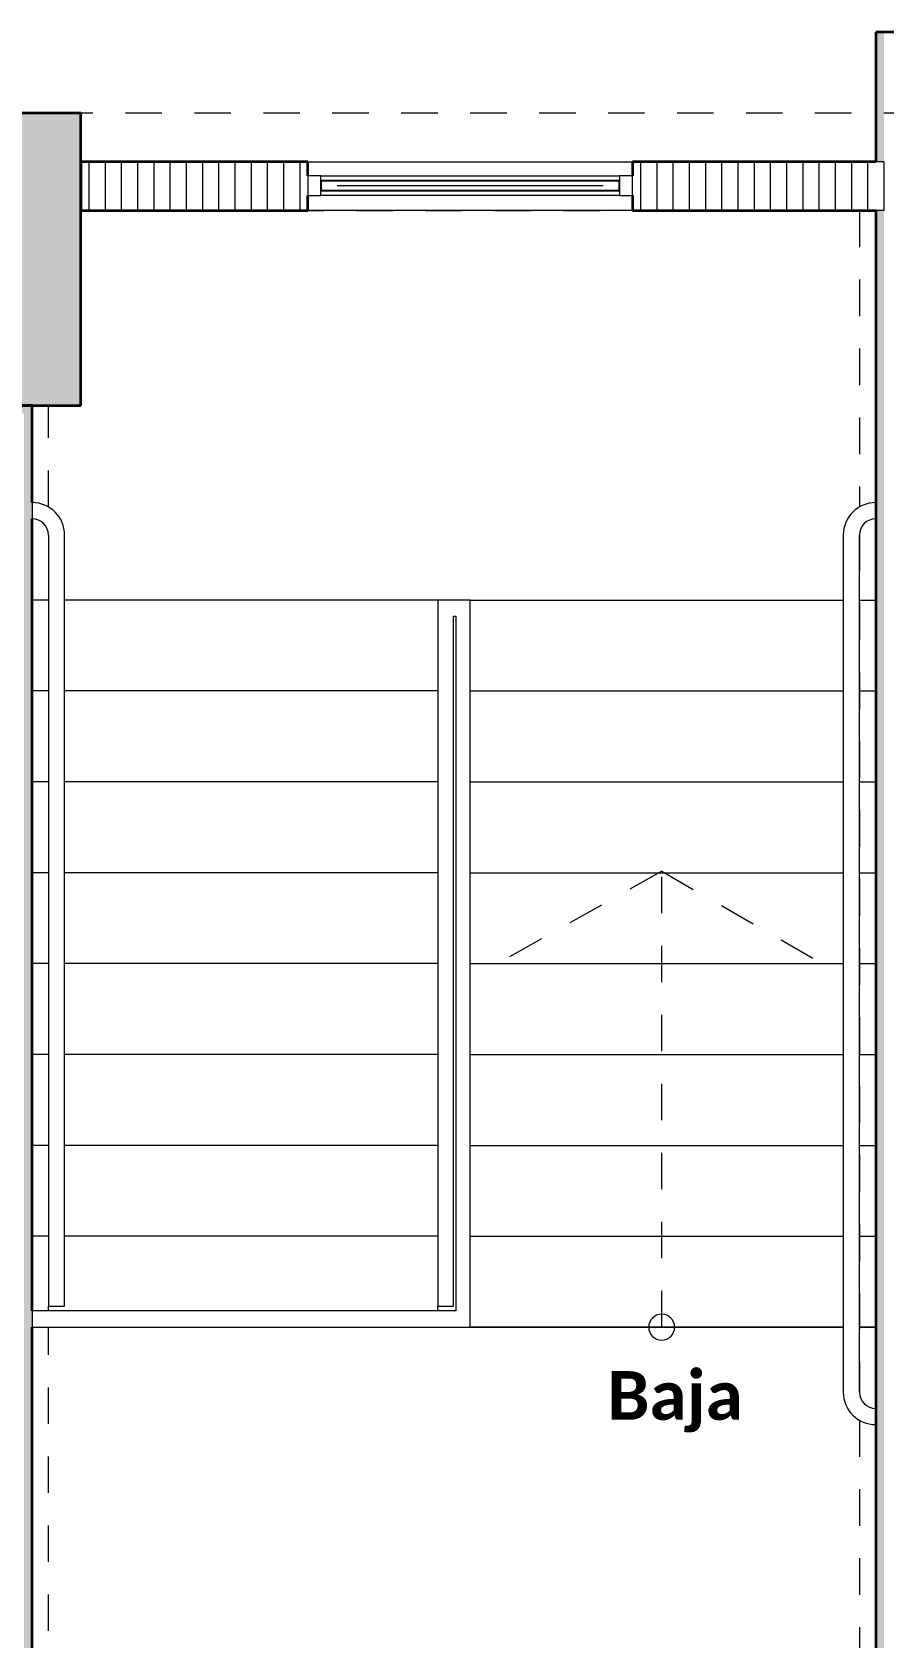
# Model space of a CAD drawing. Header units: metres. Extents: x -144 to 1000, y -717 to 29.
# Drawn here: x 837.008 to 839.633, y -553.066 to -548.119 of the extents above; entities that cross this region are included whole.
import ezdxf

# ---------------------------------------------------------------- set-up
doc = ezdxf.new("R2010")
doc.units = ezdxf.units.M
doc.linetypes.add('basculante modificado', pattern=[0.18, 0.1125, -0.0675])
doc.layers.get('0').update_dxf_attribs({"color": 1})
for name, color, linetype, lineweight in [('A-DETL', 1, 'Continuous', 9), ('A-DETL-THIN', 1, 'Continuous', 9), ('A-FLOR', 2, 'Continuous', 9), ('A-GLAZ', 1, 'Continuous', 9), ('A-WALL', 4, 'Continuous', 9), ('G-ANNO-TEXT', 2, 'Continuous', 9), ('S-COLS', 7, 'Continuous', 9), ('S-STRS', 1, 'Continuous', 9)]:
    doc.layers.add(name, color=color, linetype=linetype, lineweight=lineweight)
doc.layers.add('A-WALL-PATT', color=7, linetype='Continuous', lineweight=35, true_color=0x9c9c9c)
doc.styles.add('Calibri_B_1', font='calibrib.ttf', dxfattribs={"height": 0.135})

# ---------------------------------------------------------------- blocks, each defined once
blk = doc.blocks.new('H')
at = {"layer": 'A-WALL-PATT', "lineweight": 5, "true_color": 0x747474}
h = blk.add_hatch(color=8, dxfattribs=at)
h.paths.add_polyline_path([(843.8367, -497.5255), (843.8367, -497.5005), (843.7867, -497.5005), (843.7867, -496.8005), (843.7617, -496.8005), (843.7617, -497.5255), (843.8341, -497.5255)])
h.paths.add_polyline_path([(843.7617, -496.7005), (843.7867, -496.7005), (843.7867, -494.7755), (843.7617, -494.7755), (843.7617, -496.6755)])
h.paths.add_polyline_path([(843.7867, -494.6255), (843.7867, -489.8255), (843.7617, -489.8255), (843.7617, -494.6255)])
h.paths.add_polyline_path([(843.7867, -489.6755), (843.7867, -489.2757), (843.7617, -489.2757), (843.7617, -489.6755)])
h = blk.add_hatch(color=8, dxfattribs=at)
h.paths.add_polyline_path([(841.0967, -497.0244), (841.1617, -497.0244), (841.1617, -496.8005), (841.1367, -496.8005), (841.1367, -496.9994), (841.0867, -496.9994), (841.0867, -497.0244)])
h.paths.add_polyline_path([(841.1367, -496.7005), (841.1617, -496.7005), (841.1617, -494.7755), (841.1367, -494.7755), (841.1367, -495.9202)])
h.paths.add_polyline_path([(841.1367, -494.6255), (841.1617, -494.6255), (841.1617, -490.4255), (841.0367, -490.4255), (841.0367, -490.4505), (841.1367, -490.4505), (841.1367, -494.1257)])
at = {"layer": 'S-COLS', "true_color": 0x5c5c5c}
h = blk.add_hatch(color=251, dxfattribs=at)
h.paths.add_polyline_path([(850.9115, -509.2755), (851.4115, -509.2755), (851.4115, -508.3755), (850.9115, -508.3755), (850.9115, -508.8647)])
h.paths.add_polyline_path([(833.1867, -509.2755), (833.6117, -509.2755), (833.6117, -508.3755), (833.1117, -508.3755), (833.1117, -509.2755), (833.1239, -509.2755)])
h.paths.add_polyline_path([(841.3117, -509.2754), (841.3117, -508.3754), (840.8117, -508.3754), (840.8117, -509.2754)])
h.paths.add_polyline_path([(847.6117, -501.5754), (847.6118, -501.5754), (847.6115, -498.4254), (847.1118, -498.4255), (847.1118, -501.5754), (847.4617, -501.5754)])
h.paths.add_polyline_path([(833.4615, -501.5754), (833.6116, -501.5754), (833.6116, -500.8755), (833.1116, -500.8755), (833.1116, -501.5754), (833.4596, -501.5754)])
h.paths.add_polyline_path([(839.0113, -501.5754), (839.0117, -501.5752), (839.0113, -501.0755), (837.3115, -501.0755), (837.3115, -498.9255), (839.0118, -498.9255), (839.0113, -498.4255), (837.0115, -498.4256), (837.0116, -501.5754), (838.8616, -501.5754)])
h.paths.add_polyline_path([(840.8117, -501.5754), (841.3117, -501.5754), (841.3117, -500.6754), (840.8117, -500.6754), (840.8117, -501.4679)])
h.paths.add_polyline_path([(851.0118, -501.5754), (851.4118, -501.5754), (851.4118, -500.8755), (851.0118, -500.8755), (851.0118, -501.4679)])
h.paths.add_polyline_path([(841.1617, -499.3255), (841.3118, -499.3255), (841.3118, -498.4255), (840.8118, -498.4255), (840.8118, -499.3255), (841.0117, -499.3255)])
h.paths.add_polyline_path([(833.1115, -499.1255), (833.6115, -499.1255), (833.6115, -498.4244), (833.1115, -498.4255), (833.1115, -498.636)])
h.paths.add_polyline_path([(851.2874, -499.1255), (851.4118, -499.1255), (851.4118, -498.4244), (851.0118, -498.4255), (851.0118, -499.1255), (851.2617, -499.1255)])
h.paths.add_polyline_path([(841.0117, -490.4255), (841.3117, -490.4255), (841.3117, -489.5255), (840.8117, -489.5255), (840.8117, -490.4255)])
h.paths.add_polyline_path([(851.4117, -490.4255), (851.4117, -489.5255), (850.9117, -489.5255), (850.9117, -490.4255), (851.3467, -490.4255)])
h.paths.add_polyline_path([(833.3117, -489.8255), (834.2117, -489.8255), (834.2117, -489.3255), (833.3117, -489.3255), (833.3117, -489.7155)])
at = {"layer": 'A-DETL', "color": 7, "linetype": 'basculante modificado'}
for p, q in [((850.9117, -489.5255), (841.3117, -489.5255)), ((841.3117, -489.8255), (843.7116, -489.8255)), ((843.7116, -489.8255), (843.7116, -490.7382)), ((841.2117, -490.7383), (841.2117, -490.4255)), ((843.7116, -490.8227), (843.7116, -493.4675)), ((843.1017, -491.8607), (842.572, -492.1582)), ((843.1017, -491.8607), (843.622, -492.1595)), ((843.1017, -493.2651), (843.1017, -491.8651)), ((841.2117, -493.2151), (841.2117, -493.2001)), ((841.2117, -494.6255), (841.2117, -493.2651)), ((843.7116, -493.552), (843.7116, -494.6255))]:
    blk.add_line(p, q, dxfattribs=at)
at = {"layer": 'A-DETL-THIN'}
for p, q in [((841.1617, -490.7249), (841.1617, -490.7749)), ((843.7613, -490.7749), (843.7613, -490.7249)), ((841.2117, -490.8249), (841.2117, -493.2001)), ((841.2617, -493.2001), (841.2617, -490.8249)), ((843.6613, -490.8249), (843.6613, -493.4653)), ((843.7113, -493.4653), (843.7113, -490.8249)), ((842.512, -491.0251), (842.4117, -491.0251)), ((842.4117, -491.0251), (842.4117, -493.2001)), ((842.512, -493.2651), (842.512, -491.0251)), ((842.4605, -493.2001), (842.4605, -491.0751)), ((842.4605, -491.0751), (842.467, -491.0751)), ((842.467, -491.0751), (842.467, -493.2151)), ((841.2117, -493.2001), (841.2617, -493.2001)), ((842.4117, -493.2001), (842.4605, -493.2001)), ((842.467, -493.2151), (841.1617, -493.2151)), ((841.1617, -493.2151), (841.1617, -493.2651)), ((841.1617, -493.2651), (842.512, -493.2651)), ((843.7613, -493.5653), (843.7613, -493.5153))]:
    blk.add_line(p, q, dxfattribs=at)
for centre, radius, start, end in [((841.1617, -490.8249), 0.1, 0, 90), ((843.7613, -490.8249), 0.1, 90, 180), ((841.1617, -490.8249), 0.05, 0, 90), ((843.7613, -490.8249), 0.05, 90, 180), ((843.1017, -493.2651), 0.04, 0, 180), ((843.1017, -493.2651), 0.04, 180, 0), ((843.7613, -493.4653), 0.1, 180, 270), ((843.7613, -493.4653), 0.05, 180, 270)]:
    blk.add_arc(centre, radius, start, end, dxfattribs=at)
at = {"layer": 'A-FLOR'}
for p, q in [((843.6613, -493.2651), (842.512, -493.2651)), ((843.7617, -493.2651), (843.7113, -493.2651)), ((843.7613, -494.6255), (843.7613, -493.9757)), ((843.7613, -493.9757), (843.7617, -493.9757))]:
    blk.add_line(p, q, dxfattribs=at)
at = {"layer": 'A-GLAZ', "lineweight": 15}
for p, q in [((842.0517, -489.7188), (842.0117, -489.7188)), ((842.0117, -489.7188), (842.0117, -489.7788)), ((842.0517, -489.7788), (842.0517, -489.7188)), ((843.0117, -489.7188), (842.9717, -489.7188)), ((842.9717, -489.7188), (842.9717, -489.7788)), ((843.0117, -489.7788), (843.0117, -489.7188)), ((842.0117, -489.7788), (842.0517, -489.7788)), ((842.9717, -489.7788), (843.0117, -489.7788))]:
    blk.add_line(p, q, dxfattribs=at)
at = {"layer": 'A-GLAZ'}
for p, q in [((842.0517, -489.7188), (842.9717, -489.7188)), ((842.9717, -489.7788), (842.0517, -489.7788)), ((842.9217, -489.7488), (842.1017, -489.7488))]:
    blk.add_line(p, q, dxfattribs=at)
at = {"layer": 'A-GLAZ', "lineweight": 25}
for p, q in [((842.9717, -489.7338), (842.0517, -489.7338)), ((842.0517, -489.7338), (842.0517, -489.7638)), ((842.9717, -489.7638), (842.9717, -489.7338)), ((842.0517, -489.7638), (842.9717, -489.7638))]:
    blk.add_line(p, q, dxfattribs=at)
at = {"layer": 'A-WALL', "lineweight": 35}
for p, q in [((843.7617, -489.2757), (843.7617, -489.6755)), ((844.5128, -489.2757), (843.7617, -489.2757)), ((842.0117, -489.6755), (841.3117, -489.6755)), ((841.3117, -489.6755), (841.3117, -489.8255)), ((842.0117, -489.7188), (842.0117, -489.6755)), ((843.7617, -489.6755), (843.0117, -489.6755)), ((843.0117, -489.6755), (843.0117, -489.7188)), ((842.0117, -489.8255), (842.0117, -489.7788)), ((843.0117, -489.7788), (843.0117, -489.8255)), ((841.3117, -489.8255), (842.0117, -489.8255)), ((843.0117, -489.8255), (843.7617, -489.8255)), ((843.7617, -489.8255), (843.7617, -494.6255)), ((841.1617, -490.4255), (841.0117, -490.4255)), ((841.1617, -490.7249), (841.1617, -490.4255)), ((841.1617, -493.2151), (841.1617, -490.7749)), ((841.1617, -494.6255), (841.1617, -493.2651))]:
    blk.add_line(p, q, dxfattribs=at)
at = {"layer": 'A-WALL'}
for p, q in [((842.0117, -489.6755), (843.0117, -489.6755)), ((843.7867, -489.6755), (843.7617, -489.6755)), ((843.0117, -489.8255), (842.0117, -489.8255)), ((843.7867, -489.8255), (843.7617, -489.8255))]:
    blk.add_line(p, q, dxfattribs=at)
at = {"layer": 'A-WALL-PATT', "color": 8, "lineweight": 5, "true_color": 0x727272}
for p, q in [((841.3363, -489.6755), (841.3363, -489.8255)), ((841.3863, -489.6755), (841.3863, -489.8255)), ((841.4363, -489.6755), (841.4363, -489.8255)), ((841.4863, -489.6755), (841.4863, -489.8255)), ((841.5363, -489.6755), (841.5363, -489.8255)), ((841.5863, -489.6755), (841.5863, -489.8255)), ((841.6363, -489.6755), (841.6363, -489.8255)), ((841.6863, -489.6755), (841.6863, -489.8255)), ((841.7363, -489.6755), (841.7363, -489.8255)), ((841.7863, -489.6755), (841.7863, -489.8255)), ((841.8363, -489.6755), (841.8363, -489.8255)), ((841.8863, -489.6755), (841.8863, -489.8255)), ((841.9363, -489.6755), (841.9363, -489.8255)), ((841.9863, -489.6755), (841.9863, -489.8255)), ((843.0363, -489.6755), (843.0363, -489.8255)), ((843.0863, -489.6755), (843.0863, -489.8255)), ((843.1363, -489.6755), (843.1363, -489.8255)), ((843.1863, -489.6755), (843.1863, -489.8255)), ((843.2363, -489.6755), (843.2363, -489.8255)), ((843.2863, -489.6755), (843.2863, -489.8255)), ((843.3363, -489.6755), (843.3363, -489.8255)), ((843.3863, -489.6755), (843.3863, -489.8255)), ((843.4363, -489.6755), (843.4363, -489.8255)), ((843.4863, -489.6755), (843.4863, -489.8255)), ((843.5363, -489.6755), (843.5363, -489.8255)), ((843.5863, -489.6755), (843.5863, -489.8255)), ((843.6363, -489.6755), (843.6363, -489.8255)), ((843.6863, -489.6755), (843.6863, -489.8255)), ((843.7363, -489.6755), (843.7363, -489.8255)), ((843.7863, -489.6755), (843.7863, -489.8255))]:
    blk.add_line(p, q, dxfattribs=at)
at = {"layer": 'S-COLS', "lineweight": 35}
for p, q in [((841.3117, -489.5255), (840.8117, -489.5255)), ((841.3117, -490.4255), (841.3117, -489.5255)), ((840.8117, -490.4255), (841.3117, -490.4255))]:
    blk.add_line(p, q, dxfattribs=at)
at = {"layer": 'S-STRS'}
for p, q in [((843.7613, -489.8255), (843.7613, -490.7249)), ((843.7613, -490.7749), (843.7613, -491.0251)), ((841.2117, -491.0251), (841.1617, -491.0251)), ((842.4117, -491.0251), (841.2617, -491.0251)), ((842.512, -491.0251), (843.6613, -491.0251)), ((843.7113, -491.0251), (843.7613, -491.0251)), ((843.7613, -491.0251), (843.7613, -493.2651)), ((841.2117, -491.3051), (841.1617, -491.3051)), ((842.4117, -491.3051), (841.2617, -491.3051)), ((842.512, -491.3051), (843.6613, -491.3051)), ((843.7113, -491.3051), (843.7613, -491.3051)), ((841.2117, -491.5851), (841.1617, -491.5851)), ((842.4117, -491.5851), (841.2617, -491.5851)), ((842.512, -491.5851), (843.6613, -491.5851)), ((843.7113, -491.5851), (843.7613, -491.5851)), ((841.2117, -491.8651), (841.1617, -491.8651)), ((842.4117, -491.8651), (841.2617, -491.8651)), ((842.512, -491.8651), (843.6613, -491.8651)), ((843.7113, -491.8651), (843.7613, -491.8651)), ((841.2117, -492.1451), (841.1617, -492.1451)), ((842.4117, -492.1451), (841.2617, -492.1451)), ((842.512, -492.1451), (843.6613, -492.1451)), ((843.7113, -492.1451), (843.7613, -492.1451)), ((841.2117, -492.4251), (841.1617, -492.4251)), ((842.4117, -492.4251), (841.2617, -492.4251)), ((842.512, -492.4251), (843.6613, -492.4251)), ((843.7113, -492.4251), (843.7613, -492.4251)), ((841.2117, -492.7051), (841.1617, -492.7051)), ((842.4117, -492.7051), (841.2617, -492.7051)), ((842.512, -492.7051), (843.6613, -492.7051)), ((843.7113, -492.7051), (843.7613, -492.7051)), ((841.2117, -492.9851), (841.1617, -492.9851)), ((842.4117, -492.9851), (841.2617, -492.9851)), ((842.512, -492.9851), (843.6613, -492.9851)), ((843.7113, -492.9851), (843.7613, -492.9851)), ((842.4117, -493.2151), (842.4117, -493.2001)), ((842.512, -493.2651), (843.6613, -493.2651)), ((843.7113, -493.2651), (843.7613, -493.2651))]:
    blk.add_line(p, q, dxfattribs=at)
at = {"layer": 'G-ANNO-TEXT', "style": 'Calibri_B_1'}
blk.add_text('Baja', height=0.15, dxfattribs=at).set_placement((842.9346, -493.5504))

msp = doc.modelspace()

# ---------------------------------------------------------------- block references
at = {"color": 3}
msp.add_blockref('H', (-4.1539, -58.8435), dxfattribs=at)

doc.saveas('drawing.dxf')
